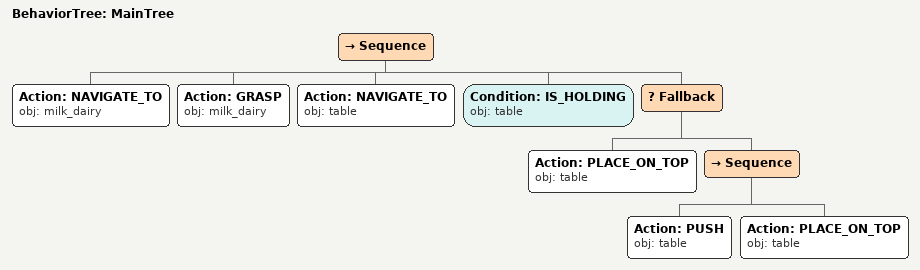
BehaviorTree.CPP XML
<root main_tree_to_execute="MainTree">
  <BehaviorTree ID="MainTree">
    <Sequence>
      <!-- Navigate to milk_dairy -->
      <Action ID="NAVIGATE_TO" obj="milk_dairy" />
      <!-- Grasp milk_dairy -->
      <Action ID="GRASP" obj="milk_dairy" />
      <!-- Navigate to table -->
      <Action ID="NAVIGATE_TO" obj="table" />
      <!-- Check table is holding before PLACE_ON_TOP -->
      <Condition ID="IS_HOLDING" obj="table" />
      <!-- Fallback: if PLACE_ON_TOP table fails, try alternative to reposition -->
      <Fallback>
        <!-- Place on table -->
        <Action ID="PLACE_ON_TOP" obj="table" />
        <Sequence>
          <!-- Push table forward toward front edge of table -->
          <Action ID="PUSH" obj="table" />
          <!-- Place on table -->
          <Action ID="PLACE_ON_TOP" obj="table" />
        </Sequence>
      </Fallback>

    </Sequence>
  </BehaviorTree>
</root>
